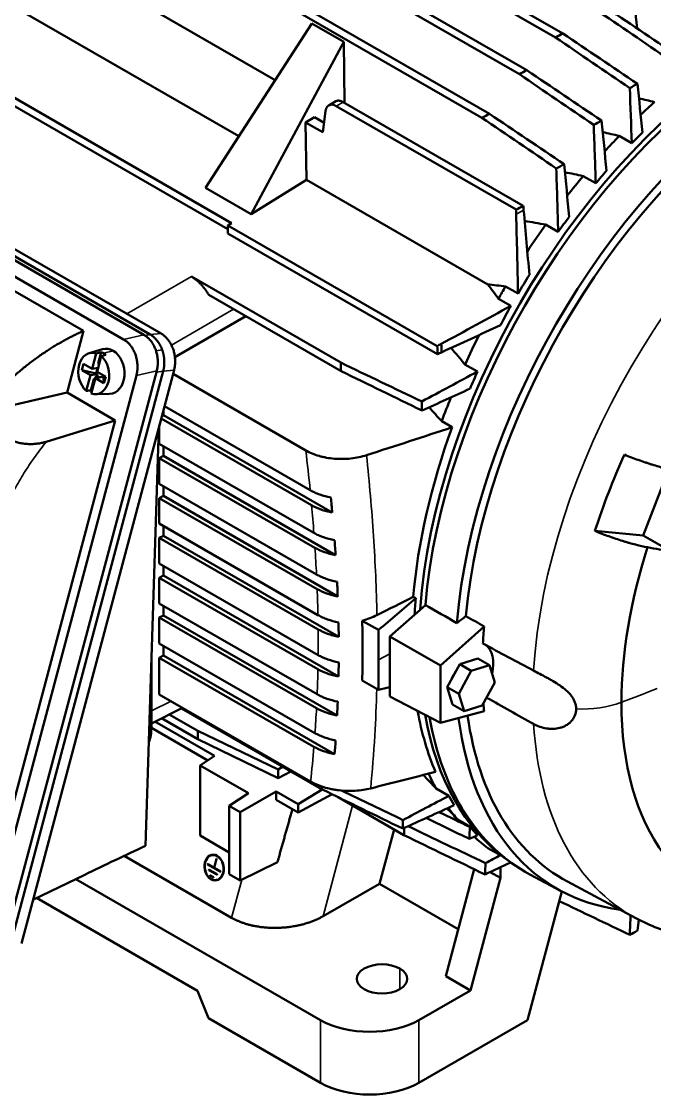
# Model space of a CAD drawing. Header units: millimetres. Extents: x 708 to 3306, y 798 to 2244.
# Drawn here: x 2943.5 to 3125, y 913.6 to 1222.3 of the extents above; entities that cross this region are included whole.
import ezdxf

# ---------------------------------------------------------------- set-up
doc = ezdxf.new("R2010")
doc.units = ezdxf.units.MM
doc.header["$LTSCALE"] = 10
doc.layers.add('Visible (ISO)', color=7, linetype='Continuous', lineweight=50)
doc.layers.add('Visible Narrow (ISO)', color=7, linetype='Continuous', lineweight=35)

msp = doc.modelspace()

# ---------------------------------------------------------------- linework, layer by layer
at = {"layer": 'Visible (ISO)'}
for p, q in [((2925.42, 1316.32), (3096.58, 1217.76)), ((2927.41, 1317.53), (3098.68, 1218.9)), ((2917.09, 1307), (3088.37, 1208.36)), ((2915.11, 1305.78), (3086.25, 1207.23)), ((2906.35, 1294.5), (3077.65, 1195.86)), ((2904.39, 1293.27), (3075.51, 1194.73)), ((2937.86, 1250.68), (3016.22, 1205.56)), ((2872.01, 1238.02), (3002.65, 1162.79)), ((2872.12, 1240.32), (3003.71, 1164.55)), ((3005.79, 1189.44), (2928.29, 1234.07)), ((2996.24, 1174.66), (3026.69, 1221.75)), ((3026.69, 1221.75), (3035.87, 1216.47)), ((3009.33, 1167.12), (3035.87, 1216.47)), ((3035.87, 1216.47), (3036.12, 1198.99)), ((2972.72, 1131.2), (2845.28, 1204.59)), ((2978.54, 1132.54), (2849.36, 1206.93)), ((2980.38, 1132.58), (2851.32, 1206.9)), ((2983.49, 1132.86), (2855.25, 1206.71)), ((3031.57, 1198.29), (3033.61, 1199.47)), ((3085.27, 1168.41), (3033.7, 1198.11)), ((3087.35, 1169.49), (3035.67, 1199.24)), ((2961.22, 1133.63), (2854.84, 1194.9)), ((3027.48, 1194.89), (3024.94, 1193.42)), ((3030.23, 1193.3), (3027.48, 1194.89)), ((3029.89, 1190.57), (3030.65, 1196.68)), ((3024.94, 1193.42), (3029.89, 1190.57)), ((3024.94, 1193.42), (3025.18, 1176.92)), ((3118.3, 1192.4), (3118.3, 1192.4)), ((3114.89, 1189.54), (3118.49, 1187.47)), ((3118.42, 1189.29), (3118.42, 1189.29)), ((3107.95, 1181.46), (3107.95, 1181.46)), ((3025.18, 1176.92), (3009.33, 1167.12)), ((3025.18, 1176.92), (3077.17, 1146.98)), ((3104.55, 1178.04), (3108.14, 1175.97)), ((3108.06, 1178.21), (3108.06, 1178.21)), ((3108.08, 1177.65), (3108.08, 1177.65)), ((2996.24, 1174.66), (3009.33, 1167.12)), ((3097.19, 1168.26), (3097.19, 1168.26)), ((3003.71, 1164.55), (3002.65, 1163.89)), ((3093.77, 1164.11), (3097.37, 1162.04)), ((3097.29, 1164.82), (3097.29, 1164.82)), ((3062.7, 1129.31), (3002.65, 1163.89)), ((3002.65, 1163.89), (3002.65, 1161.61)), ((3062.8, 1126.97), (3002.65, 1161.61)), ((3097.34, 1163.02), (3097.34, 1163.02)), ((3085.7, 1151.66), (3085.7, 1151.66)), ((2992.18, 1149.2), (3034.99, 1124.55)), ((3082.27, 1146.39), (3085.86, 1144.32)), ((3085.78, 1147.9), (3085.78, 1147.9)), ((2997.16, 1143.96), (3035.08, 1122.12)), ((3083.83, 1140.81), (3080.24, 1142.87)), ((2987.44, 1126.14), (3007.77, 1137.85)), ((3077.38, 1137.28), (3077.38, 1137.28)), ((3079.42, 1138.39), (3079.42, 1138.39)), ((2961.22, 1133.63), (2956.51, 1115.94)), ((2962.83, 1127.25), (2966.7, 1128.38)), ((2963.7, 1122.75), (2964.88, 1127.19)), ((2966.25, 1127.56), (2965.39, 1124.32)), ((3063.83, 1129.92), (3063.83, 1129.92)), ((3063.94, 1127.49), (3063.94, 1127.49)), ((2961.22, 1124.18), (2960.74, 1122.36)), ((2961.22, 1124.18), (2963.7, 1122.75)), ((2965.11, 1121.94), (2966.3, 1126.37)), ((2965.7, 1124.14), (2965.39, 1124.32)), ((2965.39, 1124.32), (2965.63, 1123.87)), ((3074.23, 1121.98), (3070.64, 1124.04)), ((2932.81, 957.24), (2976.39, 1120.84)), ((2938.01, 956.34), (2982.21, 1122.18)), ((2940.01, 956.73), (2984.08, 1122.12)), ((2943.4, 958.06), (2987.19, 1122.4)), ((2960.74, 1122.36), (2963.22, 1120.94)), ((2960.74, 1122.36), (2964.86, 1121.45)), ((2962.03, 1116.5), (2963.22, 1120.94)), ((2963.22, 1120.94), (2965.21, 1121.24)), ((2963.7, 1122.75), (2965.4, 1123.01)), ((2964.18, 1119.78), (2965.09, 1120.79)), ((2965.27, 1122.99), (2964.86, 1121.45)), ((2965.21, 1121.24), (2964.86, 1121.45)), ((2965.21, 1121.24), (2965.09, 1120.79)), ((2965.09, 1120.79), (2965.91, 1120.32)), ((2965.11, 1121.94), (2967.59, 1120.51)), ((2967.12, 1120.78), (2966.98, 1120.23)), ((2986.9, 1121.3), (3024.99, 1099.37)), ((2963.32, 1116.54), (2964.18, 1119.78)), ((2963.45, 1115.68), (2964.63, 1120.12)), ((2964.49, 1119.6), (2964.18, 1119.78)), ((2964.63, 1120.12), (2966.62, 1120.43)), ((2964.63, 1120.12), (2967.1, 1118.7)), ((2966.98, 1120.23), (2966.62, 1120.43)), ((2967.1, 1118.7), (2966.98, 1120.23)), ((2967.59, 1120.51), (2967.1, 1118.7)), ((3068.74, 1119.02), (3068.74, 1119.02)), ((2931.11, 1110.09), (2956.51, 1115.94)), ((2956.51, 1115.94), (2970.3, 1108)), ((2964.66, 1115.49), (2968.69, 1115.59)), ((2984.44, 1112.06), (3026.24, 1087.99)), ((3026.65, 1083.67), (2983.49, 1108.52)), ((2984.14, 1109.45), (2983.67, 1109.2)), ((2984.14, 1109.45), (2984.14, 1110.94)), ((3032.58, 1081.56), (2984.14, 1109.45)), ((2970.3, 1108), (2934.28, 972.75)), ((2950.5, 1101.85), (2970.3, 1108)), ((2982.82, 1105.98), (2979.02, 986.01)), ((2982.97, 1106.55), (2982.97, 1101.27)), ((3066.96, 1106.01), (3063.96, 1107.74)), ((2982.97, 1101.27), (3027.31, 1075.73)), ((2984.14, 1097.81), (2984.14, 1100.59)), ((2984.14, 1097.81), (2982.97, 1097.18)), ((3027.61, 1071.47), (2982.97, 1097.18)), ((2982.97, 1097.18), (2982.97, 1089.79)), ((3033.53, 1069.37), (2984.14, 1097.81)), ((3044.35, 1098.64), (3044.35, 1098.64)), ((3121.71, 1075.02), (3129.07, 1094.01)), ((2982.97, 1089.79), (3028.06, 1063.83)), ((2984.14, 1086.33), (2984.14, 1089.12)), ((2984.14, 1086.33), (2982.97, 1085.7)), ((3028.24, 1059.63), (2982.97, 1085.7)), ((2982.97, 1085.7), (2982.97, 1078.38)), ((3034.14, 1057.54), (2984.14, 1086.33)), ((3032.17, 1085.88), (3032.17, 1085.88)), ((2982.97, 1078.38), (3028.46, 1052.19)), ((2984.14, 1074.93), (2984.14, 1077.71)), ((2984.14, 1074.93), (2982.97, 1074.3)), ((3034.42, 1045.97), (2984.14, 1074.93)), ((3107.89, 1076.29), (3121.71, 1075.02)), ((3121.71, 1075.02), (3129.78, 1070.37)), ((2982.97, 1074.3), (3028.52, 1048.06)), ((2982.97, 1074.3), (2982.97, 1066.93)), ((3033.23, 1073.63), (3033.23, 1073.63)), ((2982.97, 1066.93), (3028.52, 1040.7)), ((2984.14, 1063.48), (2984.14, 1066.26)), ((2984.14, 1063.48), (2982.97, 1062.85)), ((3028.46, 1036.65), (2982.97, 1062.85)), ((2982.97, 1062.85), (2982.97, 1055.53)), ((3034.36, 1034.56), (2984.14, 1063.48)), ((3033.96, 1061.73), (3033.96, 1061.73)), ((3056.5, 1056.98), (3055.79, 1057.39)), ((2982.97, 1055.53), (3028.24, 1029.46)), ((2984.14, 1052.07), (2984.14, 1054.85)), ((3049.06, 1046.02), (3059.27, 1055.06)), ((2984.14, 1052.07), (2982.97, 1051.44)), ((3028.06, 1025.48), (2982.97, 1051.44)), ((2982.97, 1051.44), (2982.97, 1044.05)), ((3033.96, 1023.38), (2984.14, 1052.07)), ((3034.36, 1050.09), (3034.36, 1050.09)), ((3041.17, 1050.57), (3045.81, 1047.9)), ((3063.58, 1037.76), (3076.14, 1048.89)), ((2982.97, 1044.05), (3027.61, 1018.34)), ((3049.06, 1028.85), (3049.06, 1046.02)), ((3063.58, 1037.76), (3049.06, 1046.02)), ((2984.14, 1040.59), (2982.97, 1039.96)), ((2984.14, 1040.59), (2984.14, 1043.38)), ((3033.23, 1012.32), (2984.14, 1040.59)), ((2980.68, 1038.51), (2980.68, 1019.5)), ((3027.31, 1014.43), (2982.97, 1039.96)), ((2982.97, 1039.96), (2982.97, 1029.44)), ((3034.42, 1038.61), (3034.42, 1038.61)), ((3041.25, 1038.08), (3041.25, 1038.08)), ((3063.58, 1021.25), (3063.58, 1037.76)), ((3069.13, 1038.08), (3065.52, 1031.5)), ((3074.3, 1039.7), (3069.13, 1038.08)), ((3072.45, 1036.16), (3069.13, 1038.08)), ((3077.63, 1037.79), (3072.45, 1036.16)), ((3077.63, 1037.79), (3074.3, 1039.7)), ((3079.2, 1032.83), (3077.63, 1037.79)), ((3034.36, 1034.55), (3034.36, 1034.56)), ((3072.45, 1036.16), (3068.85, 1029.58)), ((3041.17, 1033.4), (3045.81, 1030.73)), ((3065.52, 1031.5), (3067.1, 1026.54)), ((3068.85, 1029.58), (3065.52, 1031.5)), ((3075.6, 1026.25), (3079.2, 1032.83)), ((2982.97, 1029.44), (3026.35, 1004.45)), ((3063.58, 1021.25), (3049.06, 1028.85)), ((3068.85, 1029.58), (3070.42, 1024.63)), ((2980.68, 1021.13), (2989.64, 1025.59)), ((2989.3, 1025.42), (3029.53, 1002.26)), ((3034.14, 1027.36), (3034.14, 1027.36)), ((3070.42, 1024.63), (3067.1, 1026.54)), ((3070.42, 1024.63), (3075.6, 1026.25)), ((2983.61, 1022.59), (2993.98, 1016.62)), ((2985.81, 1023.69), (2993.98, 1018.99)), ((3033.96, 1023.38), (3033.96, 1023.38)), ((3076.14, 1024.6), (3063.58, 1021.25)), ((2980.68, 1019.82), (2996.84, 1010.51)), ((2981.66, 1021.62), (2998.76, 1011.78)), ((2993.98, 1018.99), (3017.05, 1007.92)), ((2993.98, 1016.62), (2993.98, 1018.99)), ((3017.05, 1005.4), (2993.98, 1016.62)), ((3033.53, 1016.24), (3033.53, 1016.24)), ((2998.76, 1011.78), (2994.66, 1009.08)), ((3033.23, 1012.32), (3033.23, 1012.32)), ((3008.51, 1001.11), (2994.66, 1009.08)), ((2994.66, 1009.08), (2994.66, 988.98)), ((3017.05, 1007.92), (3018.33, 1008.71)), ((3017.05, 1007.92), (3017.05, 1005.4)), ((3020.69, 1007.35), (3017.05, 1005.4)), ((3003.05, 997.51), (3008.51, 1001.11)), ((3016.44, 1001.6), (3006.19, 995.7)), ((3016.44, 1001.6), (3022.8, 997.93)), ((3016.44, 999.23), (3016.44, 1001.6)), ((3022.8, 997.93), (3029.69, 1002.18)), ((3032.55, 1000.79), (3022.8, 995.57)), ((3065.97, 1000.34), (3062.38, 1002.41)), ((3006.19, 995.7), (3003.05, 997.51)), ((3003.05, 997.51), (3003.05, 977.87)), ((3016.44, 999.23), (3022.8, 995.57)), ((3022.8, 995.57), (3022.8, 997.93)), ((3034.3, 999.94), (3053.13, 989.1)), ((3006.19, 976.06), (3006.19, 995.7)), ((3072.08, 991.48), (3068.49, 993.55)), ((2994.66, 988.98), (3003.05, 984.15)), ((3046.13, 975.17), (3050.28, 990.74)), ((3080.81, 983.32), (3077.22, 985.39)), ((2972.9, 983.14), (3003.7, 965.4)), ((2998.78, 983.46), (2998.15, 983.36)), ((2999.34, 982.33), (2998.66, 979.76)), ((2998.73, 979.72), (2999.41, 982.29)), ((3073.71, 982.37), (3073.71, 982.37)), ((3082.4, 982.27), (3083.72, 981.3)), ((2996.83, 980.71), (3000.51, 978.59)), ((2998.66, 979.76), (2996.86, 980.8)), ((2997.2, 979.09), (2999.49, 977.76)), ((2999.52, 977.86), (2997.22, 979.18)), ((2998.75, 979.78), (2998.66, 979.76)), ((3000.53, 978.68), (2998.73, 979.72)), ((3016.86, 981.37), (3006.19, 976.06)), ((3073.29, 979.31), (3065.11, 948.64)), ((3080.78, 979.86), (3080.78, 976.82)), ((2961.56, 977.73), (2946.73, 970.57)), ((3029.16, 936.08), (2958.99, 976.49)), ((2997.56, 977.47), (2998.48, 976.94)), ((2998.5, 977.03), (2997.58, 977.56)), ((2999.89, 976.29), (2999.26, 976.19)), ((3003.05, 977.87), (3006.19, 976.06)), ((3080.78, 976.82), (3072.18, 944.57)), ((3077.87, 978.5), (3080.78, 976.82)), ((3098.26, 973.03), (3089.26, 977.83)), ((3119.68, 965.28), (3100.06, 975.76)), ((3029.98, 965.87), (3046.13, 975.17)), ((3068.72, 962.16), (3046.13, 975.17)), ((3088.56, 936.01), (3098.4, 972.95)), ((2947.79, 971.08), (2993.96, 944.49)), ((3065.11, 948.64), (3072.18, 944.57)), ((2993.96, 944.49), (2997.03, 936.6)), ((3072.18, 944.57), (3057.44, 936.08)), ((3029.16, 918.09), (2997.03, 936.6)), ((3088.56, 936.01), (3057.44, 918.09))]:
    msp.add_line(p, q, dxfattribs=at)
for centre, major_axis, ratio, start_param, end_param in [((3156.54, 1100.96), (69.93, 121.44), 0.578093, 0.867886, 2.269798), ((3157.96, 1100.15), (70.02, 121.59), 0.578093, 0.886041, 2.251685), ((3166.8, 1095.06), (69.85, 121.3), 0.578093, 0.88443, 2.253295), ((3167, 1094.94), (68.22, 118.47), 0.578093, 0.893463, 2.244263), ((3151.25, 1104.01), (69.86, 121.32), 0.578093, 1.051981, 1.093747), ((3151.25, 1104.01), (69.86, 121.32), 0.578093, 1.159479, 1.205607), ((3154.84, 1101.94), (-69.86, -121.32), 0.578093, 4.268261, 4.301071), ((3154.84, 1101.94), (-69.86, -121.32), 0.578093, 4.381328, 4.416316), ((3151.25, 1104.01), (69.86, 121.32), 0.578093, 1.274724, 1.32817), ((3151.24, 1104.01), (69.86, 121.32), 0.578093, 1.361327, 1.361328), ((3151.25, 1104.01), (69.86, 121.32), 0.578093, 1.402873, 1.469675), ((3154.84, 1101.94), (-69.86, -121.32), 0.578093, 4.505943, 4.544465), ((3151.25, 1104.01), (69.86, 121.32), 0.578093, 1.507261, 1.507265), ((3154.84, 1101.94), (-69.86, -121.32), 0.578093, 4.651082, 4.695963), ((3151.25, 1104.01), (69.86, 121.32), 0.578093, 1.554371, 1.583355), ((3154.84, 1101.94), (-69.86, -121.32), 0.578093, 4.724947, 4.769829), ((3151.25, 1104.01), (69.87, 121.32), 0.578093, 1.630293, 1.630298), ((3151.25, 1104.01), (69.86, 121.32), 0.578093, 1.667886, 1.734853), ((2964.16, 1121.44), (-0.92, 5.9), 0.740119, 5.915125, 8.720411), ((2965.49, 1121.64), (-0.94, 6.08), 0.740119, 5.746972, 5.910297), ((2968.15, 1122.05), (-1, 6.42), 0.740119, 5.746972, 6.379624), ((2965.49, 1121.64), (-0.94, 6.08), 0.740119, 5.583646, 5.746972), ((2968.15, 1122.05), (1, -6.42), 0.740119, 6.186747, 8.888564), ((2964.16, 1121.44), (0.92, -5.9), 0.740119, 5.915125, 8.720411), ((3154.84, 1101.94), (-69.86, -121.32), 0.578093, 4.876445, 4.914968), ((3151.27, 1104.01), (69.88, 121.35), 0.578093, 1.776246, 1.776248), ((2965.49, 1121.64), (0.94, -6.08), 0.740119, 5.583646, 5.655436), ((3151.25, 1104.01), (69.86, 121.32), 0.578093, 1.809404, 1.863002), ((3154.25, 1102.28), (69.86, 121.32), 0.578093, 1.863002, 2.25085), ((3193.31, 1079.79), (-66.43, -115.35), 0.578093, 4.881981, 5.062528), ((3200.09, 1075.88), (59.69, 103.65), 0.578093, 1.931159, 2.354261), ((3154.97, 1101.87), (-69.86, -121.32), 0.578093, 5.392443, 5.431643), ((3172.1, 1092), (-68.13, -118.31), 0.578093, 5.386801, 5.42891), ((3070.28, 1033.37), (5.99, 10.4), 0.578093, 5.210634, 6.243737), ((3070.28, 1033.37), (-2.89, -5.03), 0.578093, 4.524533, 4.974705), ((3172.1, 1092), (-68.13, -118.31), 0.578093, 5.58337, 5.604906), ((3200.09, 1075.88), (-59.69, -103.65), 0.578093, 5.495853, 6.039701), ((3154.25, 1102.28), (69.86, 121.32), 0.578093, 2.544331, 2.730275), ((3156.54, 1100.96), (-69.93, -121.44), 0.578093, 5.68332, 6.221162), ((3157.96, 1100.15), (-70.02, -121.59), 0.578093, 5.680792, 6.301738), ((3166.8, 1095.06), (-69.85, -121.3), 0.578093, 5.635929, 6.518022), ((3167, 1094.94), (-68.22, -118.47), 0.578093, 5.644508, 6.301738), ((3151.25, 1104.01), (-69.86, -121.32), 0.578093, 5.898527, 5.952124), ((3154.84, 1101.94), (-69.86, -121.32), 0.578093, 5.952124, 5.987113), ((3151.25, 1104.01), (-69.86, -121.32), 0.578093, 6.026554, 6.076739), ((3154.84, 1101.94), (-69.86, -121.32), 0.578093, 6.076739, 6.115261), ((3151.25, 1104.01), (-69.86, -121.32), 0.578093, 6.159157, 6.221878), ((2998.7, 979.78), (-0.57, 3.68), 0.740186, 5.747156, 8.888748), ((2998.7, 979.78), (-0.56, 3.58), 0.740186, 5.747156, 8.888748), ((2998.7, 979.78), (0.57, -3.68), 0.740186, 5.747156, 8.888748), ((2998.7, 979.78), (0.56, -3.58), 0.740186, 5.747156, 8.888748), ((2999.37, 979.88), (-0.57, 3.68), 0.740186, 0.12224, 0.232235), ((2999.38, 982.31), (-0.0077, 0.0494), 0.740186, 5.747156, 7.317952), ((2999.38, 982.31), (-0.0077, 0.0494), 0.740186, 4.176359, 5.747156), ((3154.84, 1101.94), (-69.86, -121.32), 0.578093, 6.221878, 6.254934), ((2996.85, 980.76), (-0.0077, 0.0494), 0.740186, 5.747156, 8.888748), ((2997.21, 979.13), (-0.0077, 0.0494), 0.740186, 5.747156, 8.888748), ((3000.52, 978.64), (0.0077, -0.0494), 0.740186, 5.747156, 8.888748), ((2997.57, 977.51), (-0.0077, 0.0494), 0.740186, 5.747156, 8.888748), ((2998.49, 976.98), (0.0077, -0.0494), 0.740186, 5.747156, 8.888748), ((2999.37, 979.88), (0.57, -3.68), 0.740186, 6.05095, 6.160945), ((2999.51, 977.81), (0.0077, -0.0494), 0.740186, 5.747156, 8.888748), ((3046.84, 947.89), (-7.25, 0), 0.575862, 3.926991, 7.068583), ((3046.84, 947.89), (7.25, 0), 0.575862, 3.926991, 7.068583), ((3043.3, 944.22), (20, 0), 0.575862, 3.926991, 5.497787), ((3043.3, 926.24), (20, 0), 0.575862, 3.926991, 5.497787)]:
    msp.add_ellipse(centre, major_axis=major_axis, ratio=ratio, start_param=start_param, end_param=end_param, dxfattribs=at)
for points in [[(3118.65, 1233.66), (3119.11, 1229.22), (3119.57, 1224.78), (3120.02, 1220.35)], [(3127.97, 1212.27), (3120.87, 1217.11), (3113.76, 1221.94), (3106.66, 1226.78)], [(3108.75, 1227.94), (3115.9, 1223.13), (3123.04, 1218.32), (3130.19, 1213.51)], [(3096.58, 1217.76), (3097.28, 1218.14), (3097.98, 1218.52), (3098.68, 1218.9)], [(3117.89, 1203.24), (3110.79, 1208.08), (3103.68, 1212.92), (3096.58, 1217.76)], [(3098.68, 1218.9), (3105.83, 1214.09), (3112.98, 1209.28), (3120.13, 1204.47)], [(3086.25, 1207.23), (3086.96, 1207.61), (3087.67, 1207.98), (3088.37, 1208.36)], [(3107.56, 1192.7), (3100.46, 1197.54), (3093.35, 1202.39), (3086.25, 1207.23)], [(3088.37, 1208.36), (3095.52, 1203.55), (3102.67, 1198.74), (3109.82, 1193.93)], [(3120.13, 1204.47), (3119.38, 1204.07), (3118.64, 1203.66), (3117.89, 1203.24)], [(3121.53, 1190.54), (3121.06, 1195.18), (3120.6, 1199.83), (3120.13, 1204.47)], [(3117.89, 1203.24), (3118.09, 1197.98), (3118.29, 1192.72), (3118.49, 1187.47)], [(3120.55, 1200.32), (3122.02, 1199.96), (3123.5, 1199.6), (3124.98, 1199.24)], [(3075.51, 1194.73), (3076.22, 1195.11), (3076.94, 1195.48), (3077.65, 1195.86)], [(3077.65, 1195.86), (3084.8, 1191.05), (3091.95, 1186.24), (3099.09, 1181.43)], [(3096.82, 1180.21), (3089.72, 1185.05), (3082.61, 1189.89), (3075.51, 1194.73)], [(3109.82, 1193.93), (3109.07, 1193.52), (3108.31, 1193.11), (3107.56, 1192.7)], [(3107.56, 1192.7), (3107.76, 1187.12), (3107.95, 1181.55), (3108.14, 1175.97)], [(3111.22, 1179.57), (3110.76, 1184.36), (3110.29, 1189.14), (3109.82, 1193.93)], [(3110.14, 1190.63), (3111.72, 1190.27), (3113.31, 1189.9), (3114.89, 1189.54)], [(3099.09, 1181.43), (3098.34, 1181.02), (3097.58, 1180.61), (3096.82, 1180.21)], [(3096.82, 1180.21), (3097.01, 1174.15), (3097.19, 1168.09), (3097.37, 1162.04)], [(3100.51, 1166.34), (3100.05, 1171.37), (3099.57, 1176.4), (3099.09, 1181.43)], [(3099.31, 1179.13), (3101.06, 1178.77), (3102.8, 1178.41), (3104.55, 1178.04)], [(3085.27, 1168.41), (3085.96, 1168.77), (3086.66, 1169.13), (3087.35, 1169.49)], [(3085.31, 1167.12), (3085.29, 1167.55), (3085.28, 1167.98), (3085.27, 1168.41)], [(3085.31, 1167.12), (3085.51, 1159.51), (3085.7, 1151.91), (3085.86, 1144.32)], [(3087.35, 1169.49), (3087.39, 1169.07), (3087.42, 1168.65), (3087.46, 1168.24)], [(3089.11, 1149.69), (3088.58, 1155.87), (3088.02, 1162.05), (3087.46, 1168.24)], [(3087.74, 1165.17), (3089.75, 1164.82), (3091.76, 1164.47), (3093.77, 1164.11)], [(3077.17, 1146.98), (3078.87, 1146.79), (3080.57, 1146.59), (3082.27, 1146.39)], [(3080.24, 1142.87), (3079.21, 1144.24), (3078.19, 1145.61), (3077.17, 1146.98)], [(3083.83, 1140.81), (3077.19, 1137.16), (3070.52, 1133.54), (3063.83, 1129.92)], [(3063.94, 1127.49), (3069.57, 1130.09), (3075.2, 1132.69), (3080.81, 1135.3)], [(3062.7, 1129.31), (3063.08, 1129.52), (3063.45, 1129.72), (3063.83, 1129.92)], [(3062.8, 1126.97), (3062.77, 1127.75), (3062.73, 1128.53), (3062.7, 1129.31)], [(3063.94, 1127.49), (3063.56, 1127.32), (3063.18, 1127.14), (3062.8, 1126.97)], [(3063.83, 1129.92), (3063.87, 1129.11), (3063.9, 1128.3), (3063.94, 1127.49)], [(3063.83, 1129.92), (3063.87, 1129.11), (3063.9, 1128.3), (3063.94, 1127.49)], [(3070.64, 1124.04), (3069.32, 1125.61), (3067.99, 1127.18), (3066.68, 1128.75)], [(3035.08, 1122.12), (3035.05, 1122.93), (3035.02, 1123.74), (3034.99, 1124.55)], [(3034.99, 1124.55), (3042.74, 1120.83), (3050.49, 1117.11), (3058.25, 1113.4)], [(3058.32, 1110.81), (3050.58, 1114.58), (3042.83, 1118.35), (3035.08, 1122.12)], [(3074.23, 1121.98), (3068.91, 1119.11), (3063.58, 1116.25), (3058.25, 1113.4)], [(3058.32, 1110.81), (3062.91, 1112.9), (3067.5, 1115), (3072.08, 1117.1)], [(3058.25, 1113.4), (3058.27, 1112.53), (3058.3, 1111.67), (3058.32, 1110.81)], [(3063.96, 1107.74), (3062.76, 1109.07), (3061.56, 1110.41), (3060.36, 1111.74)], [(3042.41, 1098.01), (3050.62, 1100.65), (3058.81, 1103.31), (3066.96, 1106.01)], [(3032.58, 1081.56), (3032.45, 1082.99), (3032.31, 1084.43), (3032.17, 1085.88)], [(3033.53, 1069.37), (3033.44, 1070.78), (3033.34, 1072.2), (3033.23, 1073.63)], [(3129.78, 1070.37), (3127.53, 1070.78), (3125.26, 1071.19), (3122.97, 1071.63)], [(3034.14, 1057.54), (3034.09, 1058.93), (3034.03, 1060.33), (3033.96, 1061.73)], [(3055.79, 1057.39), (3052.32, 1055.64), (3048.86, 1053.9), (3045.39, 1052.16)], [(3056.5, 1056.98), (3052.94, 1053.95), (3049.37, 1050.93), (3045.81, 1047.9)], [(3059.27, 1055.06), (3062.29, 1053.34), (3065.3, 1051.61), (3068.32, 1049.88)], [(3034.42, 1045.97), (3034.41, 1047.34), (3034.39, 1048.71), (3034.36, 1050.09)], [(3045.39, 1052.16), (3044.05, 1051.48), (3042.65, 1050.95), (3041.17, 1050.57)], [(3041.17, 1050.57), (3041.3, 1044.77), (3041.3, 1039.05), (3041.17, 1033.4)], [(3068.32, 1049.88), (3069.19, 1050.55), (3070.05, 1051.21), (3070.91, 1051.88)], [(3070.91, 1051.88), (3072.66, 1050.88), (3074.4, 1049.89), (3076.14, 1048.89)], [(3045.81, 1047.9), (3045.81, 1045.03), (3045.81, 1042.17), (3045.81, 1039.31)], [(3075.78, 1044), (3080.63, 1041.42), (3085.48, 1038.83), (3090.33, 1036.25)], [(3034.36, 1034.55), (3034.39, 1035.9), (3034.41, 1037.25), (3034.42, 1038.61)], [(3045.81, 1039.31), (3045.81, 1036.45), (3045.81, 1033.59), (3045.81, 1030.73)], [(3045.81, 1030.73), (3046.89, 1031), (3047.98, 1031.26), (3049.06, 1031.53)], [(3090.33, 1020.95), (3085.83, 1023.46), (3081.33, 1025.98), (3076.82, 1028.49)], [(3033.96, 1023.38), (3034.03, 1024.7), (3034.09, 1026.03), (3034.14, 1027.36)], [(3033.23, 1012.32), (3033.34, 1013.62), (3033.44, 1014.93), (3033.53, 1016.24)], [(3062.17, 1007.23), (3055.99, 1005.64), (3049.8, 1004.06), (3043.6, 1002.49)], [(3062.38, 1002.41), (3061.15, 1003.72), (3059.93, 1005.03), (3058.71, 1006.34)], [(3029.53, 1002.26), (3029.54, 1002.51), (3029.55, 1002.77), (3029.55, 1003.03)], [(3052.79, 990.95), (3045.03, 994.72), (3037.28, 998.49), (3029.53, 1002.26)], [(3035.26, 1001.87), (3041.12, 999.05), (3046.99, 996.24), (3052.85, 993.42)], [(3065.97, 1000.34), (3061.6, 998.03), (3057.23, 995.72), (3052.85, 993.42)], [(3052.79, 990.95), (3057.71, 993.19), (3062.63, 995.44), (3067.55, 997.68)], [(3063.18, 995.69), (3066.13, 994.27), (3069.07, 992.86), (3072.02, 991.44)], [(3068.49, 993.55), (3067.52, 994.63), (3066.56, 995.71), (3065.59, 996.79)], [(3052.85, 993.42), (3052.83, 992.6), (3052.81, 991.78), (3052.79, 990.95)], [(3053.13, 989.1), (3053.16, 989.78), (3053.2, 990.47), (3053.23, 991.16)], [(3054.35, 991.66), (3061.71, 988.13), (3069.11, 984.58), (3076.53, 981.01)], [(3071.9, 988), (3067.77, 990), (3063.64, 992.01), (3059.51, 994.01)], [(3072.02, 991.44), (3071.98, 990.3), (3071.94, 989.15), (3071.9, 988)], [(3072.08, 991.48), (3072.06, 991.47), (3072.04, 991.46), (3072.02, 991.44)], [(3076.39, 977.8), (3068.64, 981.57), (3060.88, 985.33), (3053.13, 989.1)], [(3071.9, 988), (3072.68, 988.36), (3073.46, 988.72), (3074.23, 989.08)], [(2979.02, 986.01), (2973.21, 983.29), (2967.39, 980.55), (2961.56, 977.73)], [(3080.81, 983.32), (3079.38, 982.55), (3077.96, 981.78), (3076.53, 981.01)], [(3076.39, 977.8), (3078.85, 978.96), (3081.31, 980.11), (3083.76, 981.27)], [(3076.53, 981.01), (3076.49, 979.95), (3076.44, 978.88), (3076.39, 977.8)], [(3097.66, 970.17), (3104.4, 966.95), (3111.15, 963.73), (3117.89, 960.5)], [(3118.13, 966.11), (3118.05, 964.24), (3117.97, 962.37), (3117.89, 960.5)], [(3120.13, 961.71), (3120.24, 962.77), (3120.35, 963.82), (3120.46, 964.87)], [(3117.89, 960.5), (3118.64, 960.9), (3119.38, 961.3), (3120.13, 961.71)]]:
    msp.add_open_spline(points, degree=3, dxfattribs=at)
for points, weights in [([(3033.7, 1198.11), (3032.1, 1199.03), (3030.87, 1198.45), (3030.65, 1196.68)], [1, 0.828763216985, 0.828763216985, 1]), ([(3033.61, 1199.47), (3034.16, 1199.79), (3034.9, 1199.69), (3035.67, 1199.24)], [0.872126705896, 0.866132369656, 0.908756801024, 1]), ([(2992.18, 1149.2), (2994.07, 1148.11), (2995.81, 1146.27), (2997.16, 1143.96)], [1, 0.949859416189, 0.949859416189, 1]), ([(2961.22, 1133.63), (2950.07, 1128.72), (2939.7, 1120.62), (2931.11, 1110.09)], [1, 0.96864839901, 0.96864839901, 1]), ([(2976.39, 1120.84), (2977.51, 1125.06), (2976, 1129.31), (2972.72, 1131.2)], [1, 0.811792362023, 0.811792362023, 1]), ([(2978.54, 1132.54), (2981.82, 1130.65), (2983.33, 1126.4), (2982.21, 1122.18)], [1, 0.811792362023, 0.811792362023, 1]), ([(2983.8, 1128.18), (2983.1, 1130.16), (2981.9, 1131.71), (2980.38, 1132.58)], [1, 0.949947616046, 0.949947616046, 1]), ([(2983.49, 1132.86), (2986.79, 1130.95), (2988.32, 1126.64), (2987.19, 1122.4)], [1, 0.807306187604, 0.807306187604, 1]), ([(2984.08, 1122.12), (2984.6, 1124.07), (2984.5, 1126.19), (2983.8, 1128.18)], [1, 0.949947616046, 0.949947616046, 1]), ([(2980.68, 1019.5), (2980.68, 1018.05), (2980.44, 1016.77), (2979.96, 1015.7)], [1, 0.975374401835, 0.963165015311, 0.963371840429]), ([(3016.86, 981.37), (3018.29, 986.44), (3019.72, 991.49), (3021.14, 996.52)], [1, 0.999979923291, 0.999974286843, 0.999983090657]), ([(3029.98, 965.87), (3022.04, 961.3), (3011.16, 961.1), (3003.7, 965.4)], [1, 0.804737854124, 0.804737854124, 1])]:
    msp.add_rational_spline(points, weights, degree=3, dxfattribs=at)
for points, knots in [([(2964.88, 1127.19), (2965.1, 1127.25), (2965.33, 1127.31), (2965.55, 1127.37), (2965.78, 1127.43), (2966.02, 1127.49), (2966.25, 1127.56)], [0.010170828, 0.010170828, 0.010170828, 0.010170828, 0.011148918, 0.011148918, 0.011148918, 0.012178681, 0.012178681, 0.012178681, 0.012178681]), ([(2966.3, 1126.37), (2966.52, 1126.43), (2966.74, 1126.49), (2966.96, 1126.55), (2967.2, 1126.62), (2967.43, 1126.68), (2967.67, 1126.74)], [0.010170828, 0.010170828, 0.010170828, 0.010170828, 0.011148918, 0.011148918, 0.011148918, 0.012178681, 0.012178681, 0.012178681, 0.012178681]), ([(2962.03, 1116.5), (2962.24, 1116.5), (2962.45, 1116.51), (2962.66, 1116.52), (2962.88, 1116.53), (2963.1, 1116.53), (2963.32, 1116.54)], [0.010170828, 0.010170828, 0.010170828, 0.010170828, 0.011148918, 0.011148918, 0.011148918, 0.012178681, 0.012178681, 0.012178681, 0.012178681]), ([(2940.68, 1102.35), (2941, 1102.16), (2941.37, 1102), (2941.97, 1101.78), (2942.18, 1101.71), (2942.61, 1101.6), (2942.83, 1101.54), (2943.49, 1101.4), (2943.95, 1101.33), (2944.85, 1101.23), (2945.3, 1101.21), (2945.97, 1101.2), (2946.19, 1101.2), (2946.62, 1101.21), (2946.84, 1101.22), (2947.47, 1101.26), (2947.88, 1101.3), (2948.67, 1101.42), (2949.06, 1101.49), (2949.8, 1101.65), (2950.16, 1101.75), (2950.5, 1101.85)], [0, 0, 0, 0, 0.00136146, 0.00136146, 0.00204219, 0.00204219, 0.00272291, 0.00272291, 0.00408437, 0.00408437, 0.00544583, 0.00544583, 0.00612656, 0.00612656, 0.00680729, 0.00680729, 0.00816874, 0.00816874, 0.0095302, 0.0095302, 0.01089166, 0.01089166, 0.01089166, 0.01089166]), ([(3024.99, 1099.37), (3025.55, 1099.04), (3026.14, 1098.75), (3027.41, 1098.23), (3028.07, 1097.99), (3029.12, 1097.69), (3029.48, 1097.6), (3030.21, 1097.43), (3030.58, 1097.36), (3031.69, 1097.16), (3032.45, 1097.06), (3033.61, 1096.97), (3034.01, 1096.95), (3034.79, 1096.92), (3035.19, 1096.92), (3036.36, 1096.94), (3037.14, 1096.98), (3038.69, 1097.15), (3039.47, 1097.28), (3040.97, 1097.59), (3041.7, 1097.79), (3042.41, 1098.01)], [0, 0, 0, 0, 0.0023457, 0.0023457, 0.0046914, 0.0046914, 0.00586425, 0.00586425, 0.0070371, 0.0070371, 0.00938279, 0.00938279, 0.01055564, 0.01055564, 0.01172849, 0.01172849, 0.01407419, 0.01407419, 0.01641989, 0.01641989, 0.01876559, 0.01876559, 0.01876559, 0.01876559]), ([(3116.37, 1098.17), (3117.7, 1097.62), (3119.02, 1097.12), (3121.01, 1096.4), (3121.67, 1096.17), (3122.67, 1095.84), (3123, 1095.73), (3123.65, 1095.52), (3123.98, 1095.41), (3125.59, 1094.91), (3126.84, 1094.56), (3128.64, 1094.11), (3129.23, 1093.97), (3130.38, 1093.71), (3130.93, 1093.6), (3131.46, 1093.5)], [0.00000023, 0.00000023, 0.00000023, 0.00000023, 0.0042479, 0.0042479, 0.00637174, 0.00637174, 0.00743366, 0.00743366, 0.00849557, 0.00849557, 0.01274325, 0.01274325, 0.01486708, 0.01486708, 0.01699092, 0.01699092, 0.01699092, 0.01699092]), ([(3032.17, 1085.88), (3031.05, 1086.09), (3029.99, 1086.38), (3028.5, 1086.91), (3028.02, 1087.1), (3027.09, 1087.53), (3026.65, 1087.75), (3026.24, 1087.99)], [0, 0, 0, 0, 0.003495098, 0.003495098, 0.005242647, 0.005242647, 0.006990197, 0.006990197, 0.006990197, 0.006990197]), ([(3026.65, 1083.67), (3027.48, 1083.19), (3028.4, 1082.77), (3029.89, 1082.24), (3030.4, 1082.08), (3031.47, 1081.79), (3032.02, 1081.66), (3032.58, 1081.56)], [0, 0, 0, 0, 0.003491169, 0.003491169, 0.005236754, 0.005236754, 0.006982339, 0.006982339, 0.006982339, 0.006982339]), ([(3033.23, 1073.63), (3032.11, 1073.84), (3031.06, 1074.12), (3029.57, 1074.65), (3029.09, 1074.84), (3028.17, 1075.26), (3027.73, 1075.49), (3027.31, 1075.73)], [0, 0, 0, 0, 0.003484506, 0.003484506, 0.005226759, 0.005226759, 0.006969012, 0.006969012, 0.006969012, 0.006969012]), ([(3122.97, 1071.63), (3121.91, 1071.82), (3120.78, 1072.07), (3118.99, 1072.52), (3118.38, 1072.69), (3117.43, 1072.95), (3117.11, 1073.04), (3116.47, 1073.23), (3116.15, 1073.33), (3114.54, 1073.83), (3113.23, 1074.27), (3111.23, 1074.99), (3110.55, 1075.24), (3109.22, 1075.75), (3108.55, 1076.02), (3107.89, 1076.29)], [0.00000099, 0.00000099, 0.00000099, 0.00000099, 0.00424893, 0.00424893, 0.0063729, 0.0063729, 0.00743489, 0.00743489, 0.00849687, 0.00849687, 0.01274481, 0.01274481, 0.01486879, 0.01486879, 0.01699276, 0.01699276, 0.01699276, 0.01699276]), ([(3027.61, 1071.47), (3028.45, 1070.99), (3029.36, 1070.57), (3030.84, 1070.05), (3031.36, 1069.89), (3032.42, 1069.6), (3032.97, 1069.47), (3033.53, 1069.37)], [0, 0, 0, 0, 0.003481393, 0.003481393, 0.00522209, 0.00522209, 0.006962786, 0.006962786, 0.006962786, 0.006962786]), ([(3033.96, 1061.73), (3032.85, 1061.94), (3031.79, 1062.22), (3030.31, 1062.75), (3029.83, 1062.94), (3028.91, 1063.36), (3028.47, 1063.59), (3028.06, 1063.83)], [0, 0, 0, 0, 0.003476667, 0.003476667, 0.005215, 0.005215, 0.006953334, 0.006953334, 0.006953334, 0.006953334]), ([(3028.24, 1059.63), (3029.07, 1059.15), (3029.98, 1058.74), (3031.46, 1058.21), (3031.98, 1058.05), (3033.04, 1057.77), (3033.58, 1057.64), (3034.14, 1057.54)], [0, 0, 0, 0, 0.003474657, 0.003474657, 0.005211986, 0.005211986, 0.006949315, 0.006949315, 0.006949315, 0.006949315]), ([(3034.36, 1050.09), (3033.24, 1050.3), (3032.19, 1050.59), (3030.71, 1051.11), (3030.23, 1051.3), (3029.31, 1051.72), (3028.88, 1051.95), (3028.46, 1052.19)], [0, 0, 0, 0, 0.003472191, 0.003472191, 0.005208286, 0.005208286, 0.006944381, 0.006944381, 0.006944381, 0.006944381]), ([(3028.52, 1048.06), (3029.35, 1047.58), (3030.26, 1047.17), (3031.74, 1046.65), (3032.26, 1046.49), (3033.32, 1046.2), (3033.86, 1046.08), (3034.42, 1045.97)], [0, 0, 0, 0, 0.003471492, 0.003471492, 0.005207238, 0.005207238, 0.006942984, 0.006942984, 0.006942984, 0.006942984]), ([(3034.42, 1038.61), (3033.31, 1038.82), (3032.26, 1039.1), (3030.77, 1039.63), (3030.3, 1039.82), (3029.37, 1040.24), (3028.94, 1040.46), (3028.52, 1040.7)], [0, 0, 0, 0, 0.003471492, 0.003471492, 0.005207237, 0.005207237, 0.006942983, 0.006942983, 0.006942983, 0.006942983]), ([(3028.46, 1036.65), (3029.29, 1036.17), (3030.2, 1035.76), (3031.68, 1035.23), (3032.19, 1035.07), (3033.26, 1034.79), (3033.8, 1034.66), (3034.36, 1034.55)], [0, 0, 0, 0, 0.003472192, 0.003472192, 0.005208288, 0.005208288, 0.006944385, 0.006944385, 0.006944385, 0.006944385]), ([(3090.33, 1036.25), (3090.9, 1035.95), (3091.48, 1035.64), (3092.7, 1035), (3093.32, 1034.66), (3094.3, 1034.14), (3094.63, 1033.96), (3095.28, 1033.59), (3095.61, 1033.4), (3096.59, 1032.82), (3097.25, 1032.42), (3098.53, 1031.53), (3099.14, 1031.07), (3099.98, 1030.32), (3100.25, 1030.06), (3100.75, 1029.51), (3100.98, 1029.24), (3101.4, 1028.67), (3101.59, 1028.38), (3101.92, 1027.78), (3102.07, 1027.47), (3102.41, 1026.53), (3102.53, 1025.9), (3102.53, 1025.27)], [0.0000002, 0.0000002, 0.0000002, 0.0000002, 0.00230008, 0.00230008, 0.00459996, 0.00459996, 0.0057499, 0.0057499, 0.00689984, 0.00689984, 0.00919972, 0.00919972, 0.0114996, 0.0114996, 0.01264954, 0.01264954, 0.01379948, 0.01379948, 0.01494942, 0.01494942, 0.01609936, 0.01609936, 0.01839925, 0.01839925, 0.01839925, 0.01839925]), ([(3034.14, 1027.36), (3033.03, 1027.57), (3031.98, 1027.86), (3030.49, 1028.38), (3030.01, 1028.58), (3029.09, 1028.99), (3028.65, 1029.22), (3028.24, 1029.46)], [0, 0, 0, 0, 0.003474651, 0.003474651, 0.005211976, 0.005211976, 0.006949302, 0.006949302, 0.006949302, 0.006949302]), ([(3028.06, 1025.48), (3028.89, 1025), (3029.8, 1024.58), (3031.28, 1024.06), (3031.79, 1023.9), (3032.86, 1023.61), (3033.4, 1023.48), (3033.96, 1023.38)], [0, 0, 0, 0, 0.003476677, 0.003476677, 0.005215016, 0.005215016, 0.006953355, 0.006953355, 0.006953355, 0.006953355]), ([(3102.53, 1025.27), (3102.53, 1024.63), (3102.41, 1024.01), (3102.07, 1023.13), (3101.93, 1022.85), (3101.59, 1022.31), (3101.41, 1022.06), (3100.98, 1021.58), (3100.75, 1021.36), (3100.24, 1020.95), (3099.98, 1020.77), (3099.42, 1020.44), (3099.12, 1020.29), (3098.51, 1020.04), (3098.2, 1019.93), (3097.25, 1019.68), (3096.6, 1019.58), (3095.61, 1019.54), (3095.28, 1019.55), (3094.62, 1019.59), (3094.3, 1019.63), (3093.34, 1019.78), (3092.71, 1019.94), (3091.79, 1020.26), (3091.49, 1020.38), (3090.9, 1020.65), (3090.61, 1020.79), (3090.33, 1020.95)], [0.01839925, 0.01839925, 0.01839925, 0.01839925, 0.02069281, 0.02069281, 0.02183959, 0.02183959, 0.02298637, 0.02298637, 0.02413315, 0.02413315, 0.02527993, 0.02527993, 0.02642671, 0.02642671, 0.02757349, 0.02757349, 0.02986705, 0.02986705, 0.03101383, 0.03101383, 0.03216061, 0.03216061, 0.03445417, 0.03445417, 0.03560095, 0.03560095, 0.03674773, 0.03674773, 0.03674773, 0.03674773]), ([(3033.53, 1016.24), (3032.41, 1016.45), (3031.36, 1016.74), (3029.87, 1017.26), (3029.39, 1017.46), (3028.47, 1017.88), (3028.03, 1018.1), (3027.61, 1018.34)], [0, 0, 0, 0, 0.003481374, 0.003481374, 0.00522206, 0.00522206, 0.006962747, 0.006962747, 0.006962747, 0.006962747]), ([(3027.31, 1014.43), (3028.15, 1013.95), (3029.06, 1013.53), (3030.54, 1013), (3031.06, 1012.84), (3032.13, 1012.55), (3032.67, 1012.43), (3033.23, 1012.32)], [0, 0, 0, 0, 0.003484531, 0.003484531, 0.005226797, 0.005226797, 0.006969062, 0.006969062, 0.006969062, 0.006969062]), ([(3043.6, 1002.49), (3042.89, 1002.31), (3042.17, 1002.17), (3040.7, 1001.94), (3039.94, 1001.86), (3038.78, 1001.79), (3038.39, 1001.78), (3037.61, 1001.76), (3037.22, 1001.77), (3036.06, 1001.8), (3035.29, 1001.85), (3034.14, 1001.98), (3033.76, 1002.04), (3033, 1002.16), (3032.63, 1002.22), (3031.52, 1002.45), (3030.81, 1002.63), (3029.43, 1003.06), (3028.76, 1003.3), (3027.5, 1003.84), (3026.91, 1004.13), (3026.35, 1004.45)], [0, 0, 0, 0, 0.00232054, 0.00232054, 0.00464107, 0.00464107, 0.00580134, 0.00580134, 0.00696161, 0.00696161, 0.00928215, 0.00928215, 0.01044242, 0.01044242, 0.01160269, 0.01160269, 0.01392322, 0.01392322, 0.01624376, 0.01624376, 0.0185643, 0.0185643, 0.0185643, 0.0185643]), ([(3187.1, 967.16), (3182.66, 965.07), (3178.15, 963.31), (3169.06, 960.49), (3164.47, 959.44), (3155.25, 958.16), (3150.62, 957.93), (3141.44, 958.38), (3136.88, 959.07), (3128.02, 961.44), (3123.72, 963.12), (3119.68, 965.28)], [1.6627108, 1.6627108, 1.6627108, 1.6627108, 1.7973102, 1.7973102, 1.9319096, 1.9319096, 2.066509, 2.066509, 2.2011083, 2.2011083, 2.3357077, 2.3357077, 2.3357077, 2.3357077])]:
    msp.add_open_spline(points, degree=3, knots=knots, dxfattribs=at)
at = {"layer": 'Visible Narrow (ISO)'}
for p, q in [((3035.67, 1199.24), (3033.7, 1198.11)), ((2973.65, 1138.52), (2992.18, 1149.2)), ((3004.28, 1139.86), (2986.43, 1129.58)), ((2972.72, 1131.2), (2978.54, 1132.54)), ((2978.86, 1132.34), (2980.38, 1132.58)), ((2980.38, 1132.58), (2983.49, 1132.86)), ((2966.98, 1127.22), (2969.72, 1127.95)), ((2982.03, 1127.9), (2983.8, 1128.18)), ((2982.21, 1122.18), (2976.39, 1120.84)), ((2982.11, 1121.81), (2984.08, 1122.12)), ((2987.19, 1122.4), (2984.08, 1122.12)), ((3049.06, 1041.09), (3045.81, 1039.31)), ((2980.68, 1024.7), (2986.32, 1027.51)), ((2980.68, 1019.5), (2980.07, 1019.15)), ((3038.42, 997.56), (3029.98, 965.87)), ((2999.41, 982.34), (2999.34, 982.33)), ((2999.72, 983.09), (2999.58, 983.07)), ((2996.98, 980.73), (2996.83, 980.71)), ((2997.34, 979.11), (2997.2, 979.09)), ((2997.7, 977.49), (2997.56, 977.47)), ((2997.95, 976.42), (2997.8, 976.4)), ((2998.52, 976.94), (2998.48, 976.94)), ((2999.53, 977.77), (2999.49, 977.76)), ((3000.55, 978.6), (3000.51, 978.59)), ((3003.7, 965.4), (3006.6, 976.26)), ((3051.96, 950.84), (3051.96, 944.94)), ((3029.16, 918.09), (3029.16, 936.08)), ((3057.44, 936.08), (3057.44, 918.09))]:
    msp.add_line(p, q, dxfattribs=at)
for centre, major_axis, ratio, start_param, end_param in [((3186.27, 1083.84), (67.87, 117.85), 0.578093, 0.852321, 2.285404), ((3144.22, 1108.06), (-68.53, -119.01), 0.578093, 4.844667, 4.844669), ((2926.4, 1196.78), (-350, 0), 0.575862, 2.141642, 2.176919), ((3104.21, 1037.03), (-20.5, 0), 0.575862, 1.488473, 2.154659), ((3186.27, 1083.84), (-67.87, -117.85), 0.578093, 5.56471, 6.301738)]:
    msp.add_ellipse(centre, major_axis=major_axis, ratio=ratio, start_param=start_param, end_param=end_param, dxfattribs=at)
for points in [[(3087.46, 1168.24), (3086.75, 1167.87), (3086.03, 1167.49), (3085.31, 1167.12)], [(3026.24, 1087.99), (3025.86, 1091.77), (3025.44, 1095.56), (3024.99, 1099.37)], [(3027.31, 1075.73), (3027.11, 1078.36), (3026.89, 1081.01), (3026.65, 1083.67)], [(3028.06, 1063.83), (3027.93, 1066.36), (3027.78, 1068.91), (3027.61, 1071.47)], [(3028.46, 1052.19), (3028.41, 1054.66), (3028.34, 1057.14), (3028.24, 1059.63)], [(3028.52, 1040.7), (3028.55, 1043.14), (3028.55, 1045.59), (3028.52, 1048.06)], [(3028.24, 1029.46), (3028.34, 1031.84), (3028.41, 1034.24), (3028.46, 1036.65)], [(3027.61, 1018.34), (3027.78, 1020.7), (3027.93, 1023.08), (3028.06, 1025.48)], [(3026.35, 1004.45), (3026.71, 1007.75), (3027.04, 1011.07), (3027.31, 1014.43)]]:
    msp.add_open_spline(points, degree=3, dxfattribs=at)
msp.add_rational_spline([(2950.5, 1101.85), (2937.69, 1085.74), (2930.57, 1066.88), (2930.78, 1049.64)], [1, 0.922794181912, 0.922794181912, 1], degree=3, dxfattribs=at)
for points, knots in [([(3042.41, 1098.01), (3043.22, 1090.19), (3043.89, 1082.44), (3044.65, 1070.96), (3044.86, 1067.15), (3045.19, 1059.61), (3045.31, 1055.86), (3045.39, 1052.16)], [0, 0, 0, 0, 0.02692514, 0.02692514, 0.0403877, 0.0403877, 0.05385027, 0.05385027, 0.05385027, 0.05385027]), ([(3045.33, 1031), (3045.21, 1026.52), (3045.02, 1022.08), (3044.47, 1012.56), (3044.07, 1007.5), (3043.6, 1002.49)], [0.07988037, 0.07988037, 0.07988037, 0.07988037, 0.0967289, 0.0967289, 0.11642806, 0.11642806, 0.11642806, 0.11642806])]:
    msp.add_open_spline(points, degree=3, knots=knots, dxfattribs=at)

doc.saveas('drawing.dxf')
